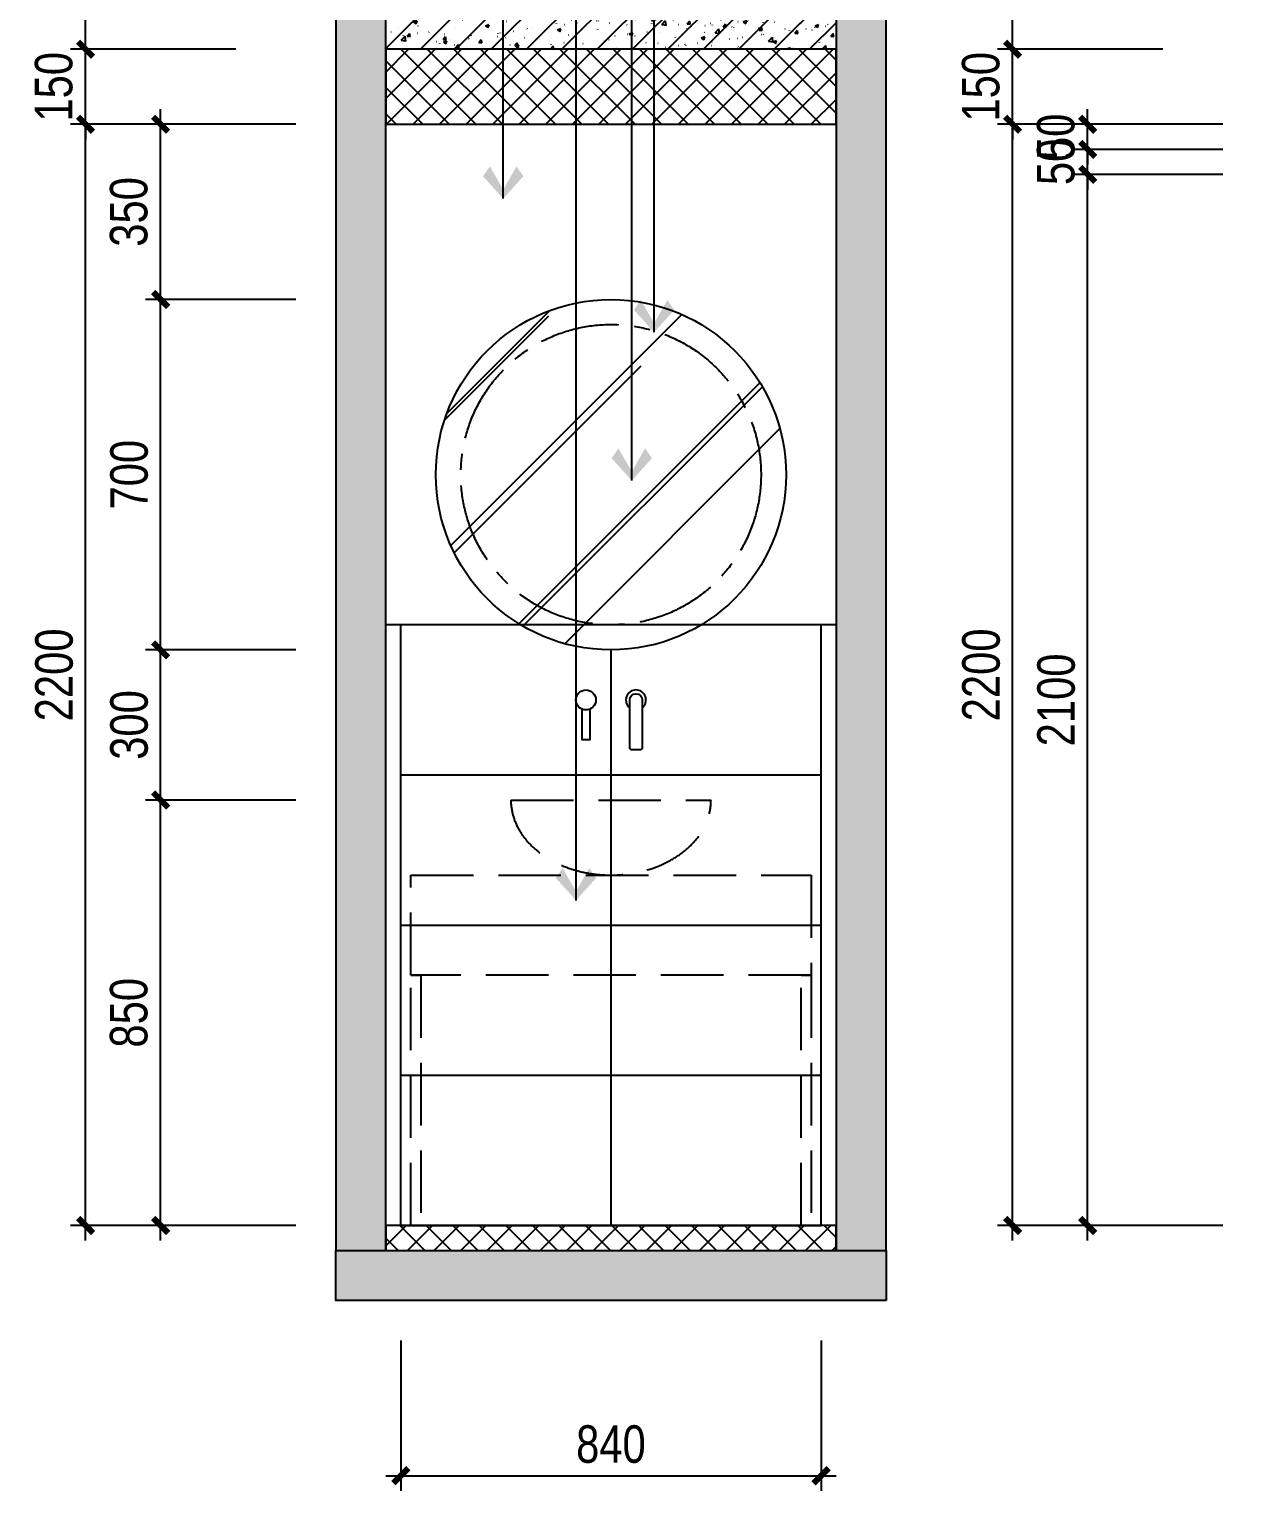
# Model space of a CAD drawing. Extents: x 468514 to 728049, y -74127 to 69080.
# Drawn here: x 622431 to 624847, y 38111 to 41031 of the extents above; entities that cross this region are included whole.
import ezdxf

# ---------------------------------------------------------------- set-up
doc = ezdxf.new("R2010")
doc.units = 0
doc.header["$LTSCALE"] = 500
doc.header["$MEASUREMENT"] = 0
doc.linetypes.add('CENTER', pattern=[50.8, 31.75, -6.35, 6.35, -6.35])
doc.linetypes.add('DASH', pattern=[0.35, 0.25, -0.1])
doc.layers.get('Defpoints').update_dxf_attribs({"color": 229})
for name, color, linetype in [('E 立面填充', 250, 'Continuous'), ('E 立面墙体', 245, 'Continuous'), ('E 立面家具、洁具', 153, 'Continuous'), ('E 立面标注尺寸', 9, 'Continuous'), ('E 立面装饰完成线', 225, 'Continuous')]:
    doc.layers.add(name, color=color, linetype=linetype)
doc.styles.add('PDC DIM', font='PMingLiU-ExtB.ttf', dxfattribs={"width": 0.85})
doc.dimstyles.new('PDC-A2', dxfattribs={"dimscale": 0, "dimtxt": 2.5, "dimasz": 1, "dimexe": 1, "dimexo": 1, "dimgap": 0.7, "dimtad": 1, "dimdec": 0, "dimtxsty": 'PDC DIM', "dimblk": 'ARCHTICK', "dimcen": 1, "dimdle": 1, "dimclrd": 8, "dimclre": 8, "dimclrt": 9, "dimadec": 0, "dimazin": 0, "dimtfac": 1, "dimtdec": 0, "dimtix": 1, "dimtmove": 2, "dimatfit": 3, "dimldrblk": 'PDC A2 T R', "dimfxl": 10, "dimfxlon": 1, "dimarcsym": 0})

# ---------------------------------------------------------------- blocks, each defined once
blk = doc.blocks.new('_ArchTick')
at = {"color": 0, "linetype": 'ByBlock', "const_width": 0.4}
blk.add_lwpolyline([(-0.5, -0.5), (0.5, 0.5)], dxfattribs=at)
blk = doc.blocks.new('*D1445')
at = {"layer": 'Defpoints', "color": 0, "transparency": 16777216}
for p in [(624546.5, 40741), (624846.5, 40741), (624846.5, 38641)]:
    blk.add_point(p, dxfattribs=at)
at = {"layer": 'E 立面标注尺寸', "color": 8, "lineweight": -2, "transparency": 16777216}
for p, q in [((624546.5, 38611), (624546.5, 40771)), ((624816.5, 40741), (624516.5, 40741)), ((624816.5, 38641), (624516.5, 38641))]:
    blk.add_line(p, q, dxfattribs=at)
at = {"layer": 'E 立面标注尺寸', "color": 8, "lineweight": -2, "transparency": 16777216, "xscale": 29.99999882274668, "yscale": 29.99999882274668, "zscale": 29.99999882274668}
for p, rotation in [((624546.5, 40741), 90), ((624546.5, 38641), 270)]:
    blk.add_blockref('_ArchTick', p, dxfattribs=dict(at, rotation=rotation))
at = {"layer": 'E 立面标注尺寸', "color": 9, "transparency": 16777216, "insert": (624483.8, 39691), "char_height": 75, "attachment_point": 5, "rotation": 90, "style": 'PDC DIM'}
blk.add_mtext('2100', dxfattribs=at)
blk = doc.blocks.new('PDC A2 T R')
at = {"color": 0, "linetype": 'ByBlock'}
blk.add_line((0, 0), (-2, 0), dxfattribs=at)
for points in [[(-2.147, 0.886), (-1.491, 1.345), (-0.6, 0), (0, 0)], [(-2.147, -0.886), (-1.491, -1.345), (-0.6, 0), (0, 0)]]:
    blk.add_solid(points, dxfattribs=at)
blk = doc.blocks.new('*D1446')
at = {"layer": 'Defpoints', "color": 0, "transparency": 16777216}
for p in [(624546.5, 40791), (624846.5, 40791), (624846.5, 40741)]:
    blk.add_point(p, dxfattribs=at)
at = {"layer": 'E 立面标注尺寸', "color": 8, "lineweight": -2, "transparency": 16777216}
for p, q in [((624546.5, 40791), (624546.5, 40821)), ((624816.5, 40791), (624516.5, 40791)), ((624546.5, 40741), (624546.5, 40791)), ((624816.5, 40741), (624516.5, 40741)), ((624546.5, 40741), (624546.5, 40711))]:
    blk.add_line(p, q, dxfattribs=at)
at = {"layer": 'E 立面标注尺寸', "color": 8, "lineweight": -2, "transparency": 16777216, "xscale": 29.99999882274668, "yscale": 29.99999882274668, "zscale": 29.99999882274668}
for p, rotation in [((624546.5, 40791), 270), ((624546.5, 40741), 90)]:
    blk.add_blockref('_ArchTick', p, dxfattribs=dict(at, rotation=rotation))
at = {"layer": 'E 立面标注尺寸', "color": 9, "transparency": 16777216, "insert": (624483.1, 40766), "char_height": 75, "attachment_point": 5, "rotation": 90, "style": 'PDC DIM'}
blk.add_mtext('50', dxfattribs=at)
blk = doc.blocks.new('*D1447')
at = {"layer": 'Defpoints', "color": 0}
for p in [(624546.5, 40841), (624846.5, 40841), (624846.5, 40791)]:
    blk.add_point(p, dxfattribs=at)
at = {"layer": 'E 立面标注尺寸', "color": 8, "lineweight": -2}
for p, q in [((624546.5, 40841), (624546.5, 40871)), ((624816.5, 40841), (624516.5, 40841)), ((624546.5, 40791), (624546.5, 40841)), ((624816.5, 40791), (624516.5, 40791)), ((624546.5, 40791), (624546.5, 40761))]:
    blk.add_line(p, q, dxfattribs=at)
at = {"layer": 'E 立面标注尺寸', "color": 8, "lineweight": -2, "xscale": 29.99999882274668, "yscale": 29.99999882274668, "zscale": 29.99999882274668}
for p, rotation in [((624546.5, 40841), 270), ((624546.5, 40791), 90)]:
    blk.add_blockref('_ArchTick', p, dxfattribs=dict(at, rotation=rotation))
at = {"layer": 'E 立面标注尺寸', "color": 9, "insert": (624483.1, 40816), "char_height": 75, "attachment_point": 5, "rotation": 90, "style": 'PDC DIM'}
blk.add_mtext('50', dxfattribs=at)
blk = doc.blocks.new('*D1448')
at = {"layer": 'Defpoints', "color": 0}
for p in [(624396.5, 40991), (624846.5, 40991), (624846.5, 40841)]:
    blk.add_point(p, dxfattribs=at)
at = {"layer": 'E 立面标注尺寸', "color": 8, "lineweight": -2}
for p, q in [((624396.5, 40991), (624396.5, 41021)), ((624696.5, 40991), (624366.5, 40991)), ((624396.5, 40841), (624396.5, 40991)), ((624696.5, 40841), (624366.5, 40841)), ((624396.5, 40841), (624396.5, 40811))]:
    blk.add_line(p, q, dxfattribs=at)
at = {"layer": 'E 立面标注尺寸', "color": 8, "lineweight": -2, "xscale": 29.99999882274668, "yscale": 29.99999882274668, "zscale": 29.99999882274668}
for p, rotation in [((624396.5, 40991), 270), ((624396.5, 40841), 90)]:
    blk.add_blockref('_ArchTick', p, dxfattribs=dict(at, rotation=rotation))
at = {"layer": 'E 立面标注尺寸', "color": 9, "insert": (624333.1, 40916), "char_height": 75, "attachment_point": 5, "rotation": 90, "style": 'PDC DIM'}
blk.add_mtext('150', dxfattribs=at)
blk = doc.blocks.new('*D1449')
at = {"layer": 'Defpoints', "color": 0}
for p in [(624396.5, 41241), (624846.5, 41241), (624846.5, 40991)]:
    blk.add_point(p, dxfattribs=at)
at = {"layer": 'E 立面标注尺寸', "color": 8, "lineweight": -2}
for p, q in [((624396.5, 40961), (624396.5, 41271)), ((624696.5, 41241), (624366.5, 41241)), ((624696.5, 40991), (624366.5, 40991))]:
    blk.add_line(p, q, dxfattribs=at)
at = {"layer": 'E 立面标注尺寸', "color": 8, "lineweight": -2, "xscale": 29.99999882274668, "yscale": 29.99999882274668, "zscale": 29.99999882274668}
for p, rotation in [((624396.5, 41241), 90), ((624396.5, 40991), 270)]:
    blk.add_blockref('_ArchTick', p, dxfattribs=dict(at, rotation=rotation))
at = {"layer": 'E 立面标注尺寸', "color": 9, "insert": (624333.1, 41116), "char_height": 75, "attachment_point": 5, "rotation": 90, "style": 'PDC DIM'}
blk.add_mtext('250', dxfattribs=at)
blk = doc.blocks.new('*D1442')
at = {"layer": 'Defpoints', "color": 0}
for p in [(624396.5, 40841), (624846.5, 40841), (624846.5, 38641)]:
    blk.add_point(p, dxfattribs=at)
at = {"layer": 'E 立面标注尺寸', "color": 8, "lineweight": -2}
for p, q in [((624396.5, 38611), (624396.5, 40871)), ((624696.5, 40841), (624366.5, 40841)), ((624696.5, 38641), (624366.5, 38641))]:
    blk.add_line(p, q, dxfattribs=at)
at = {"layer": 'E 立面标注尺寸', "color": 8, "lineweight": -2, "xscale": 29.99999882274668, "yscale": 29.99999882274668, "zscale": 29.99999882274668}
for p, rotation in [((624396.5, 40841), 90), ((624396.5, 38641), 270)]:
    blk.add_blockref('_ArchTick', p, dxfattribs=dict(at, rotation=rotation))
at = {"layer": 'E 立面标注尺寸', "color": 9, "insert": (624333.8, 39741), "char_height": 75, "attachment_point": 5, "rotation": 90, "style": 'PDC DIM'}
blk.add_mtext('2200', dxfattribs=at)
blk = doc.blocks.new('*D1453')
at = {"layer": 'Defpoints', "color": 0, "transparency": 16777216}
for p in [(622693.7, 39491), (622993.7, 39491), (622993.7, 38641)]:
    blk.add_point(p, dxfattribs=at)
at = {"layer": 'E 立面标注尺寸', "color": 8, "lineweight": -2, "transparency": 16777216}
for p, q in [((622693.7, 38611), (622693.7, 39521)), ((622963.7, 39491), (622663.7, 39491)), ((622963.7, 38641), (622663.7, 38641))]:
    blk.add_line(p, q, dxfattribs=at)
at = {"layer": 'E 立面标注尺寸', "color": 8, "lineweight": -2, "transparency": 16777216, "xscale": 29.99999882274668, "yscale": 29.99999882274668, "zscale": 29.99999882274668}
for p, rotation in [((622693.7, 39491), 90), ((622693.7, 38641), 270)]:
    blk.add_blockref('_ArchTick', p, dxfattribs=dict(at, rotation=rotation))
at = {"layer": 'E 立面标注尺寸', "color": 9, "transparency": 16777216, "insert": (622630.3, 39066), "char_height": 75, "attachment_point": 5, "rotation": 90, "style": 'PDC DIM'}
blk.add_mtext('850', dxfattribs=at)
blk = doc.blocks.new('*D1454')
at = {"layer": 'Defpoints', "color": 0, "transparency": 16777216}
for p in [(622693.7, 39791), (622993.7, 39791), (622993.7, 39491)]:
    blk.add_point(p, dxfattribs=at)
at = {"layer": 'E 立面标注尺寸', "color": 8, "lineweight": -2, "transparency": 16777216}
for p, q in [((622693.7, 39461), (622693.7, 39821)), ((622963.7, 39791), (622663.7, 39791)), ((622963.7, 39491), (622663.7, 39491))]:
    blk.add_line(p, q, dxfattribs=at)
at = {"layer": 'E 立面标注尺寸', "color": 8, "lineweight": -2, "transparency": 16777216, "xscale": 29.99999882274668, "yscale": 29.99999882274668, "zscale": 29.99999882274668}
for p, rotation in [((622693.7, 39791), 90), ((622693.7, 39491), 270)]:
    blk.add_blockref('_ArchTick', p, dxfattribs=dict(at, rotation=rotation))
at = {"layer": 'E 立面标注尺寸', "color": 9, "transparency": 16777216, "insert": (622631, 39641), "char_height": 75, "attachment_point": 5, "rotation": 90, "style": 'PDC DIM'}
blk.add_mtext('300', dxfattribs=at)
blk = doc.blocks.new('*D1455')
at = {"layer": 'Defpoints', "color": 0, "transparency": 16777216}
for p in [(622693.7, 40491), (622993.7, 40491), (622993.7, 39791)]:
    blk.add_point(p, dxfattribs=at)
at = {"layer": 'E 立面标注尺寸', "color": 8, "lineweight": -2, "transparency": 16777216}
for p, q in [((622693.7, 39761), (622693.7, 40521)), ((622963.7, 40491), (622663.7, 40491)), ((622963.7, 39791), (622663.7, 39791))]:
    blk.add_line(p, q, dxfattribs=at)
at = {"layer": 'E 立面标注尺寸', "color": 8, "lineweight": -2, "transparency": 16777216, "xscale": 29.99999882274668, "yscale": 29.99999882274668, "zscale": 29.99999882274668}
for p, rotation in [((622693.7, 40491), 90), ((622693.7, 39791), 270)]:
    blk.add_blockref('_ArchTick', p, dxfattribs=dict(at, rotation=rotation))
at = {"layer": 'E 立面标注尺寸', "color": 9, "transparency": 16777216, "insert": (622631, 40141), "char_height": 75, "attachment_point": 5, "rotation": 90, "style": 'PDC DIM'}
blk.add_mtext('700', dxfattribs=at)
blk = doc.blocks.new('*D1456')
at = {"layer": 'Defpoints', "color": 0}
for p in [(622693.7, 40841), (622993.7, 40841), (622993.7, 40491)]:
    blk.add_point(p, dxfattribs=at)
at = {"layer": 'E 立面标注尺寸', "color": 8, "lineweight": -2}
for p, q in [((622693.7, 40461), (622693.7, 40871)), ((622963.7, 40841), (622663.7, 40841)), ((622963.7, 40491), (622663.7, 40491))]:
    blk.add_line(p, q, dxfattribs=at)
at = {"layer": 'E 立面标注尺寸', "color": 8, "lineweight": -2, "xscale": 29.99999882274668, "yscale": 29.99999882274668, "zscale": 29.99999882274668}
for p, rotation in [((622693.7, 40841), 90), ((622693.7, 40491), 270)]:
    blk.add_blockref('_ArchTick', p, dxfattribs=dict(at, rotation=rotation))
at = {"layer": 'E 立面标注尺寸', "color": 9, "insert": (622630.3, 40666), "char_height": 75, "attachment_point": 5, "rotation": 90, "style": 'PDC DIM'}
blk.add_mtext('350', dxfattribs=at)
blk = doc.blocks.new('*D1457')
at = {"layer": 'Defpoints', "color": 0}
for p in [(622543.7, 40991), (622993.7, 40991), (622993.7, 40841)]:
    blk.add_point(p, dxfattribs=at)
at = {"layer": 'E 立面标注尺寸', "color": 8, "lineweight": -2}
for p, q in [((622543.7, 40991), (622543.7, 41021)), ((622843.7, 40991), (622513.7, 40991)), ((622543.7, 40841), (622543.7, 40991)), ((622843.7, 40841), (622513.7, 40841)), ((622543.7, 40841), (622543.7, 40811))]:
    blk.add_line(p, q, dxfattribs=at)
at = {"layer": 'E 立面标注尺寸', "color": 8, "lineweight": -2, "xscale": 29.99999882274668, "yscale": 29.99999882274668, "zscale": 29.99999882274668}
for p, rotation in [((622543.7, 40991), 270), ((622543.7, 40841), 90)]:
    blk.add_blockref('_ArchTick', p, dxfattribs=dict(at, rotation=rotation))
at = {"layer": 'E 立面标注尺寸', "color": 9, "insert": (622480.3, 40916), "char_height": 75, "attachment_point": 5, "rotation": 90, "style": 'PDC DIM'}
blk.add_mtext('150', dxfattribs=at)
blk = doc.blocks.new('*D1458')
at = {"layer": 'Defpoints', "color": 0}
for p in [(622543.7, 41241), (622993.7, 41241), (622993.7, 40991)]:
    blk.add_point(p, dxfattribs=at)
at = {"layer": 'E 立面标注尺寸', "color": 8, "lineweight": -2}
for p, q in [((622543.7, 40961), (622543.7, 41271)), ((622843.7, 41241), (622513.7, 41241)), ((622843.7, 40991), (622513.7, 40991))]:
    blk.add_line(p, q, dxfattribs=at)
at = {"layer": 'E 立面标注尺寸', "color": 8, "lineweight": -2, "xscale": 29.99999882274668, "yscale": 29.99999882274668, "zscale": 29.99999882274668}
for p, rotation in [((622543.7, 41241), 90), ((622543.7, 40991), 270)]:
    blk.add_blockref('_ArchTick', p, dxfattribs=dict(at, rotation=rotation))
at = {"layer": 'E 立面标注尺寸', "color": 9, "insert": (622480.3, 41116), "char_height": 75, "attachment_point": 5, "rotation": 90, "style": 'PDC DIM'}
blk.add_mtext('250', dxfattribs=at)
blk = doc.blocks.new('*D1463')
at = {"layer": 'Defpoints', "color": 0}
for p in [(622543.7, 40841), (622993.7, 40841), (622993.7, 38641)]:
    blk.add_point(p, dxfattribs=at)
at = {"layer": 'E 立面标注尺寸', "color": 8, "lineweight": -2}
for p, q in [((622543.7, 38611), (622543.7, 40871)), ((622843.7, 40841), (622513.7, 40841)), ((622843.7, 38641), (622513.7, 38641))]:
    blk.add_line(p, q, dxfattribs=at)
at = {"layer": 'E 立面标注尺寸', "color": 8, "lineweight": -2, "xscale": 29.99999882274668, "yscale": 29.99999882274668, "zscale": 29.99999882274668}
for p, rotation in [((622543.7, 40841), 90), ((622543.7, 38641), 270)]:
    blk.add_blockref('_ArchTick', p, dxfattribs=dict(at, rotation=rotation))
at = {"layer": 'E 立面标注尺寸', "color": 9, "insert": (622481, 39741), "char_height": 75, "attachment_point": 5, "rotation": 90, "style": 'PDC DIM'}
blk.add_mtext('2200', dxfattribs=at)
blk = doc.blocks.new('*D1483')
at = {"layer": 'Defpoints', "color": 0, "transparency": 16777216}
for p in [(623173.7, 38441), (624013.7, 38441), (624013.7, 38141)]:
    blk.add_point(p, dxfattribs=at)
at = {"layer": 'E 立面标注尺寸', "color": 8, "lineweight": -2, "transparency": 16777216}
for p, q in [((623173.7, 38411), (623173.7, 38111)), ((624013.7, 38411), (624013.7, 38111)), ((623143.7, 38141), (624043.7, 38141))]:
    blk.add_line(p, q, dxfattribs=at)
at = {"layer": 'E 立面标注尺寸', "color": 8, "lineweight": -2, "transparency": 16777216, "xscale": 29.99999882274668, "yscale": 29.99999882274668, "zscale": 29.99999882274668, "rotation": 180}
blk.add_blockref('_ArchTick', (623173.7, 38141), dxfattribs=at)
at = {"layer": 'E 立面标注尺寸', "color": 8, "lineweight": -2, "transparency": 16777216, "xscale": 29.99999882274668, "yscale": 29.99999882274668, "zscale": 29.99999882274668}
blk.add_blockref('_ArchTick', (624013.7, 38141), dxfattribs=at)
at = {"layer": 'E 立面标注尺寸', "color": 9, "transparency": 16777216, "insert": (623593.7, 38203.8), "char_height": 75, "attachment_point": 5, "style": 'PDC DIM'}
blk.add_mtext('840', dxfattribs=at)
blk = doc.blocks.new('4334')
at = {"layer": 'E 立面家具、洁具'}
blk.add_lwpolyline([(609130.2, 2775, -1), (609155.2, 2775), (609155.2, 2680, -0.414214), (609150.2, 2675), (609135.2, 2675, -0.414214), (609130.2, 2680)], format="xyb", close=True, dxfattribs=at)
blk.add_lwpolyline([(609050.2, 2756.5), (609050.2, 2695), (609035.2, 2695), (609035.2, 2756.5)], dxfattribs=at)
blk.add_circle((609042.7, 2775), 20, dxfattribs=at)
blk.add_arc((609142.7, 2775), 20, 308.6822, 231.3178, dxfattribs=at)
blk = doc.blocks.new('xishoutai')
at = {"linetype": 'DASH'}
blk.add_lwpolyline([(623294.2, 37658.3), (623694.2, 37658.3)], dxfattribs=at)
for points in [[(623094.2, 37508.3), (623894.2, 37508.3), (623894.2, 37308.3), (623094.2, 37308.3)], [(623094.2, 37308.3), (623114.2, 37308.3), (623114.2, 36808.3), (623094.2, 36808.3)], [(623874.2, 37308.3), (623894.2, 37308.3), (623894.2, 36808.3), (623874.2, 36808.3)]]:
    blk.add_lwpolyline(points, close=True, dxfattribs=at)
blk.add_ellipse((623494.2, 37658.3), major_axis=(200, 0), ratio=0.75, start_param=3.141593, end_param=6.283185, dxfattribs=at)
blk.add_blockref('4334', (14401.5, 35083.3))

msp = doc.modelspace()

# ---------------------------------------------------------------- hatches: boundary and pattern name
at = {"layer": 'E 立面填充'}
h = msp.add_hatch(dxfattribs=at)
h.set_pattern_fill('ANSI37', color=256, scale=300)
h.set_pattern_definition([(45, (-4755.92, -250), (-26.5165043, 26.5165043), []), (135, (-4755.92, -250), (-26.5165043, -26.5165043), [])])
h.paths.add_polyline_path([(623143.7, 40841), (624043.7, 40841), (624043.7, 40991), (623143.7, 40991)])
at = {"layer": 'E 立面墙体'}
h = msp.add_hatch(dxfattribs=at)
h.set_pattern_fill('钢筋混凝土', color=250, scale=10, pattern_type=2)
h.set_pattern_definition([(45, (98421.294, 0), (-35.355339, 35.355339), []), (50, (98421.294, 0), (71.726018, -6.2752135), [7.5, -82.5]), (355, (98421.29, 0), (-13.875133, 75.219213), [6, -66]), (100.4514, (98427.27, -0.52), (57.850938, 68.943954), [6.374019, -70.114211]), (46.1842, (98421.29, 20), (106.724105, -16.551901), [11.25, -123.75]), (96.6356, (98430.19, 18.62), (93.46627, 97.411787), [9.561029, -105.1713]), (351.1842, (98421.29, 20), (93.466195, 97.41186), [9, -99]), (21, (98431.294, 15), (59.690705, -40.261889), [7.5, -82.5]), (326, (98431.29, 15), (24.331533, 72.515005), [6, -66]), (71.4514, (98436.27, 11.645), (84.022263, 32.25305), [6.374019, -70.114211]), (37.5, (98421.294, 0), (1.2159855, 33.2893854), [0.5, -65.2, 0.5, -67, 0.5, -66.25]), (7.5, (98421.294, 0), (26.3069537, 39.4411712), [0.5, -38.2, 0.5, -63.7, 0.5, -25.25]), (327.5, (98398.994, 0), (53.3822436, -2.2554872), [0.5, -25, 0.5, -78, 0.5, -103.5]), (317.5, (98388.994, 0), (58.318617, 10.0104982), [0.5, -32.5, 0.5, -51.8, 0.5, -73.5])])
h.paths.add_polyline_path([(623043.7, 38591), (623143.7, 38591), (623143.7, 43891), (623043.7, 43891)])
h = msp.add_hatch(dxfattribs=at)
h.set_pattern_fill('钢筋混凝土', color=250, scale=10, pattern_type=2)
h.set_pattern_definition([(45, (92321.294, 0), (-35.355339, 35.355339), []), (50, (92321.294, 0), (71.726018, -6.2752135), [7.5, -82.5]), (355, (92321.29, 0), (-13.875133, 75.219213), [6, -66]), (100.4514, (92327.27, -0.52), (57.850938, 68.943954), [6.374019, -70.114211]), (46.1842, (92321.29, 20), (106.724105, -16.551901), [11.25, -123.75]), (96.6356, (92330.19, 18.62), (93.46627, 97.411787), [9.561029, -105.1713]), (351.1842, (92321.29, 20), (93.466195, 97.41186), [9, -99]), (21, (92331.294, 15), (59.690705, -40.261889), [7.5, -82.5]), (326, (92331.29, 15), (24.331533, 72.515005), [6, -66]), (71.4514, (92336.27, 11.645), (84.022263, 32.25305), [6.374019, -70.114211]), (37.5, (92321.294, 0), (1.2159855, 33.2893854), [0.5, -65.2, 0.5, -67, 0.5, -66.25]), (7.5, (92321.294, 0), (26.3069537, 39.4411712), [0.5, -38.2, 0.5, -63.7, 0.5, -25.25]), (327.5, (92298.994, 0), (53.3822436, -2.2554872), [0.5, -25, 0.5, -78, 0.5, -103.5]), (317.5, (92288.994, 0), (58.318617, 10.0104982), [0.5, -32.5, 0.5, -51.8, 0.5, -73.5])])
h.paths.add_polyline_path([(624143.7, 43891), (624043.7, 43891), (624043.7, 38591), (624143.7, 38591)])
h = msp.add_hatch(dxfattribs=at)
h.set_pattern_fill('钢筋混凝土', color=250, scale=10, pattern_type=2)
h.set_pattern_definition([(45, (87421.294, -250), (-35.355339, 35.355339), []), (50, (87421.294, -250), (71.726018, -6.2752135), [7.5, -82.5]), (355, (87421.29, -250), (-13.875133, 75.219213), [6, -66]), (100.4514, (87427.27, -250.52), (57.850938, 68.943954), [6.374019, -70.114211]), (46.1842, (87421.29, -230), (106.724105, -16.551901), [11.25, -123.75]), (96.6356, (87430.19, -231.38), (93.46627, 97.411787), [9.561029, -105.1713]), (351.1842, (87421.29, -230), (93.466195, 97.41186), [9, -99]), (21, (87431.294, -235), (59.690705, -40.261889), [7.5, -82.5]), (326, (87431.29, -235), (24.331533, 72.515005), [6, -66]), (71.4514, (87436.27, -238.355), (84.022263, 32.25305), [6.374019, -70.114211]), (37.5, (87421.294, -250), (1.2159855, 33.2893854), [0.5, -65.2, 0.5, -67, 0.5, -66.25]), (7.5, (87421.294, -250), (26.3069537, 39.4411712), [0.5, -38.2, 0.5, -63.7, 0.5, -25.25]), (327.5, (87398.994, -250), (53.3822436, -2.2554872), [0.5, -25, 0.5, -78, 0.5, -103.5]), (317.5, (87388.994, -250), (58.318617, 10.0104982), [0.5, -32.5, 0.5, -51.8, 0.5, -73.5])])
h.paths.add_polyline_path([(624043.7, 40991), (623143.7, 40991), (623143.7, 41191), (624043.7, 41191)])
h = msp.add_hatch(dxfattribs=at)
h.set_pattern_fill('ANSI37', color=250, scale=300)
h.set_pattern_definition([(45, (92821.294, 0), (-26.5165043, 26.5165043), []), (135, (92821.294, 0), (-26.5165043, -26.5165043), [])])
h.paths.add_polyline_path([(623143.7, 38591), (624043.7, 38591), (624043.7, 38641), (623143.7, 38641)])
h = msp.add_hatch(color=250, dxfattribs=at)
h.dxf.hatch_style = 1
h.paths.add_polyline_path([(624143.7, 38491), (623043.7, 38491), (623043.7, 38591), (624143.7, 38591)])
at = {"layer": 'E 立面家具、洁具'}
h = msp.add_hatch(dxfattribs=at)
h.set_pattern_fill('AR-RROOF', color=250, scale=300, angle=45)
h.set_pattern_definition([(45, (-4755.92, 0), (254.55844, 678.82251), [4500, -600, 1500, -300]), (45, (-4579.85, 388.2), (-494.26764, 70.00357), [900, -99, 1800, -225]), (45, (-4830.17, 286.38), (960.958116, 1245.21504), [2400, -420, 1200, -300])])
edge = h.paths.add_edge_path()
edge.add_arc((623593.7, 40141), 350, 0, 360)
h = msp.add_hatch(dxfattribs=at)
h.set_pattern_fill('_USER', color=250, scale=300, pattern_type=0)
h.set_pattern_definition([(0, (627929.65, 38641), (0, 300), [])])
edge = h.paths.add_edge_path(flags=16)
edge.add_arc((623606.7, 39654.7), 2, -70.9919, 71.3321, ccw=False)
edge.add_arc((623593.7, 39692.4), 41.9, 251.0254, 289.0069, ccw=False)
edge.add_arc((623580.7, 39654.7), 2, 109.0124, 251.6727, ccw=False)
edge.add_arc((623593.7, 39616.9), 41.9, 71.0094, 109.0073, ccw=False)
h.paths.add_polyline_path([(624013.7, 39841), (623173.7, 39841), (623173.7, 38641), (624013.7, 38641)])
edge = h.paths.add_edge_path()
edge.add_line((623774, 39841), (623413.5, 39841))
edge.add_arc((623593.7, 40141), 350, 238.9973, 301.0027)
h = msp.add_hatch(dxfattribs=at)
h.set_pattern_fill('_USER', color=250, scale=600, angle=90, pattern_type=0)
h.set_pattern_definition([(90, (623593.73, 38641), (-600, 4e-14), [])])
h.paths.add_polyline_path([(624013.7, 39841), (623173.7, 39841), (623173.7, 38641), (624013.7, 38641)])
edge = h.paths.add_edge_path()
edge.add_line((623774, 39841), (623413.5, 39841))
edge.add_arc((623593.7, 40141), 350, 238.9973, 301.0027)

# ---------------------------------------------------------------- linework, layer by layer
at = {"layer": 'E 立面墙体'}
for points in [[(623043.7, 38591), (623143.7, 38591), (623143.7, 43891), (623043.7, 43891)], [(624143.7, 43891), (624043.7, 43891), (624043.7, 38591), (624143.7, 38591)], [(624043.7, 40991), (623143.7, 40991), (623143.7, 41191), (624043.7, 41191)], [(624143.7, 38491), (623043.7, 38491), (623043.7, 38591), (624143.7, 38591)]]:
    msp.add_lwpolyline(points, close=True, dxfattribs=at)
at = {"layer": 'E 立面家具、洁具', "color": 250}
msp.add_line((624043.7, 39841), (623143.7, 39841), dxfattribs=at)
at = {"layer": 'E 立面家具、洁具'}
msp.add_circle((623593.7, 40141), 350, dxfattribs=at)
at = {"layer": 'E 立面家具、洁具', "linetype": 'CENTER', "ltscale": 0.01}
msp.add_circle((623593.7, 40141), 300, dxfattribs=at)
at = {"layer": 'E 立面装饰完成线'}
for p, q in [((623173.7, 38641), (623173.7, 39841)), ((624013.7, 38641), (624013.7, 39841))]:
    msp.add_line(p, q, dxfattribs=at)
for points in [[(623143.7, 40841), (624043.7, 40841), (624043.7, 40991), (623143.7, 40991)], [(623143.7, 38591), (624043.7, 38591), (624043.7, 38641), (623143.7, 38641)]]:
    msp.add_lwpolyline(points, close=True, dxfattribs=at)

# ---------------------------------------------------------------- block references
at = {"layer": 'E 立面家具、洁具'}
msp.add_blockref('xishoutai', (99.5, 1832.7), dxfattribs=at)

# ---------------------------------------------------------------- dimensions: what is measured, and where the dimension line sits
at = {"layer": 'E 立面标注尺寸'}
for base, p1, p2, picture, middle in [((622543.7, 41241), (622993.7, 40991), (622993.7, 41241), '*D1458', (622480.3, 41116)), ((624396.5, 41241), (624846.5, 40991), (624846.5, 41241), '*D1449', (624333.1, 41116)), ((622543.7, 40991), (622993.7, 40841), (622993.7, 40991), '*D1457', (622480.3, 40916)), ((624396.5, 40991), (624846.5, 40841), (624846.5, 40991), '*D1448', (624333.1, 40916)), ((622543.7, 40841), (622993.7, 38641), (622993.7, 40841), '*D1463', (622481, 39741)), ((622693.7, 40841), (622993.7, 40491), (622993.7, 40841), '*D1456', (622630.3, 40666)), ((624396.5, 40841), (624846.5, 38641), (624846.5, 40841), '*D1442', (624333.8, 39741)), ((624546.5, 40841), (624846.5, 40791), (624846.5, 40841), '*D1447', (624483.1, 40816)), ((624546.5, 40791), (624846.5, 40741), (624846.5, 40791), '*D1446', (624483.1, 40766)), ((624546.5, 40741), (624846.5, 38641), (624846.5, 40741), '*D1445', (624483.8, 39691)), ((622693.7, 40491), (622993.7, 39791), (622993.7, 40491), '*D1455', (622631, 40141)), ((622693.7, 39791), (622993.7, 39491), (622993.7, 39791), '*D1454', (622631, 39641)), ((622693.7, 39491), (622993.7, 38641), (622993.7, 39491), '*D1453', (622630.3, 39066))]:
    dim = msp.add_linear_dim(base=base, p1=p1, p2=p2, angle=90, dimstyle='PDC-A2', override={"dimscale": 29.999999}, dxfattribs=at)
    dim.commit()
    dim.dimension.update_dxf_attribs({"geometry": picture, "text_midpoint": middle})
dim = msp.add_linear_dim(base=(624013.7, 38141), p1=(623173.7, 38441), p2=(624013.7, 38441), dimstyle='PDC-A2', override={"dimscale": 29.999999}, dxfattribs=at)
dim.commit()
dim.dimension.update_dxf_attribs({"geometry": '*D1483', "text_midpoint": (623593.7, 38203.8)})

# ---------------------------------------------------------------- leaders
at = {"layer": 'E 立面标注尺寸', "annotation_type": 0, "has_hookline": 1}
for points, hookline_direction, text_width in [([(623378.4, 40692.5), (623378.4, 44591), (623278.1, 44591)], 1, 625.9), ([(623523.9, 39290.5), (623523.9, 44591), (623812.3, 44591)], 0, 441.6), ([(623635.4, 40129.2), (623635.4, 44441), (623811.6, 44441)], 0, 174.5), ([(623680, 40425.5), (623680, 44291), (623811.3, 44291)], 0, 525.9)]:
    msp.add_leader(points, dimstyle='PDC-A2', override={"dimscale": 29.999999, "dimtad": 0}, dxfattribs=dict(at, hookline_direction=hookline_direction, text_width=text_width))

doc.saveas('drawing.dxf')
